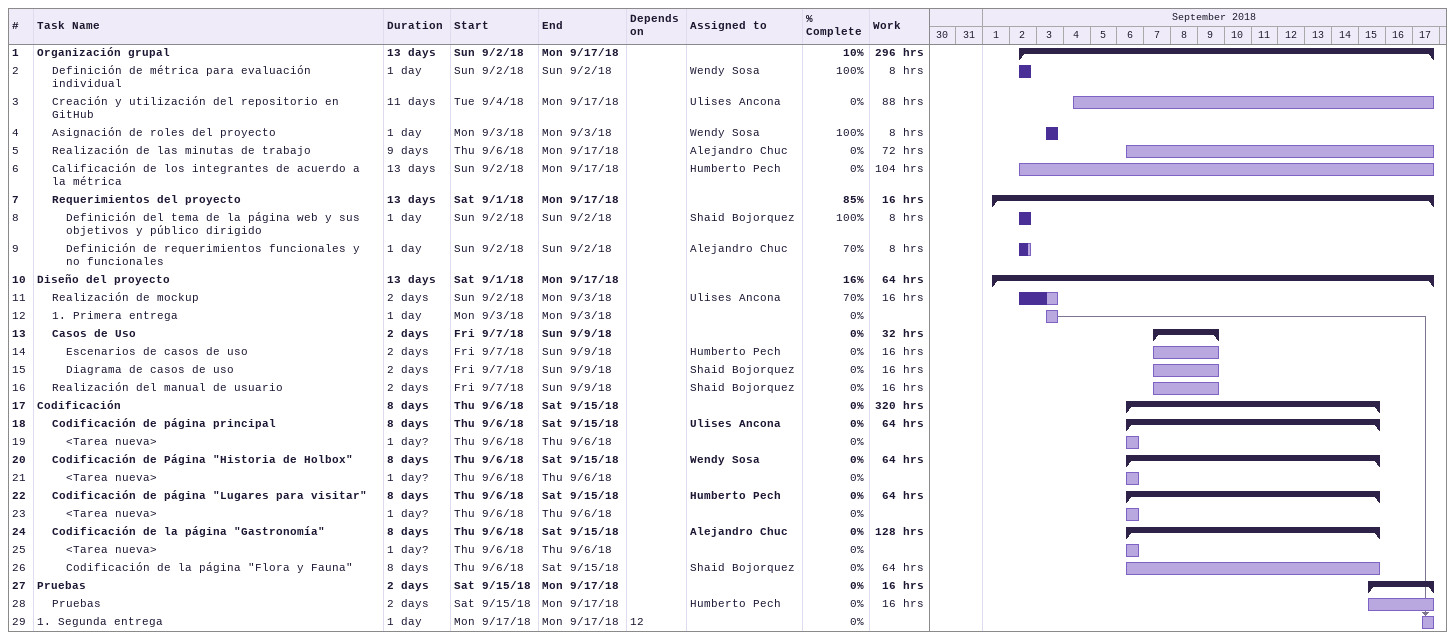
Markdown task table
| ID | Level | Task | Duration | Start | Finish | Predecessors | Resources | % complete | Work (h) |
|---|---|---|---|---|---|---|---|---|---|
| 1 | 1 | **Organización grupal** | 13d | 2018-09-02 | 2018-09-17 |  |  | 10 | 296 |
| 2 | 2 | Definición de métrica para evaluación individual | 1d | 2018-09-02 | 2018-09-02 |  | Wendy Sosa | 100 | 8 |
| 3 | 2 | Creación y utilización del repositorio en GitHub | 11d | 2018-09-04 | 2018-09-17 |  | Ulises Ancona | 0 | 88 |
| 4 | 2 | Asignación de roles del proyecto | 1d | 2018-09-03 | 2018-09-03 |  | Wendy Sosa | 100 | 8 |
| 5 | 2 | Realización de las minutas de trabajo | 9d | 2018-09-06 | 2018-09-17 |  | Alejandro Chuc | 0 | 72 |
| 6 | 2 | Calificación de los integrantes de acuerdo a la métrica | 13d | 2018-09-02 | 2018-09-17 |  | Humberto Pech | 0 | 104 |
| 7 | 2 | **Requerimientos del proyecto** | 13d | 2018-09-01 | 2018-09-17 |  |  | 85 | 16 |
| 8 | 3 | Definición del tema de la página web y sus objetivos y público dirigido | 1d | 2018-09-02 | 2018-09-02 |  | Shaid Bojorquez | 100 | 8 |
| 9 | 3 | Definición de requerimientos funcionales y no funcionales | 1d | 2018-09-02 | 2018-09-02 |  | Alejandro Chuc | 70 | 8 |
| 10 | 1 | **Diseño del proyecto** | 13d | 2018-09-01 | 2018-09-17 |  |  | 16 | 64 |
| 11 | 2 | Realización de mockup | 2d | 2018-09-02 | 2018-09-03 |  | Ulises Ancona | 70 | 16 |
| 12 | 2 | 1. Primera entrega | 1d | 2018-09-03 | 2018-09-03 |  |  | 0 |  |
| 13 | 2 | **Casos de Uso** | 2d | 2018-09-07 | 2018-09-09 |  |  | 0 | 32 |
| 14 | 3 | Escenarios de casos de uso | 2d | 2018-09-07 | 2018-09-09 |  | Humberto Pech | 0 | 16 |
| 15 | 3 | Diagrama de casos de uso | 2d | 2018-09-07 | 2018-09-09 |  | Shaid Bojorquez | 0 | 16 |
| 16 | 2 | Realización del manual de usuario | 2d | 2018-09-07 | 2018-09-09 |  | Shaid Bojorquez | 0 | 16 |
| 17 | 1 | **Codificación** | 8d | 2018-09-06 | 2018-09-15 |  |  | 0 | 320 |
| 18 | 2 | **Codificación de página principal** | 8d | 2018-09-06 | 2018-09-15 |  | Ulises Ancona | 0 | 64 |
| 19 | 3 | <Tarea nueva> | 1d? | 2018-09-06 | 2018-09-06 |  |  | 0 |  |
| 20 | 2 | **Codificación de Página "Historia de Holbox"** | 8d | 2018-09-06 | 2018-09-15 |  | Wendy Sosa | 0 | 64 |
| 21 | 3 | <Tarea nueva> | 1d? | 2018-09-06 | 2018-09-06 |  |  | 0 |  |
| 22 | 2 | **Codificación de página "Lugares para visitar"** | 8d | 2018-09-06 | 2018-09-15 |  | Humberto Pech | 0 | 64 |
| 23 | 3 | <Tarea nueva> | 1d? | 2018-09-06 | 2018-09-06 |  |  | 0 |  |
| 24 | 2 | **Codificación de la página "Gastronomía"** | 8d | 2018-09-06 | 2018-09-15 |  | Alejandro Chuc | 0 | 128 |
| 25 | 3 | <Tarea nueva> | 1d? | 2018-09-06 | 2018-09-06 |  |  | 0 |  |
| 26 | 3 | Codificación de la página "Flora y Fauna" | 8d | 2018-09-06 | 2018-09-15 |  | Shaid Bojorquez | 0 | 64 |
| 27 | 1 | **Pruebas** | 2d | 2018-09-15 | 2018-09-17 |  |  | 0 | 16 |
| 28 | 2 | Pruebas | 2d | 2018-09-15 | 2018-09-17 |  | Humberto Pech | 0 | 16 |
| 29 | 1 | 1. Segunda entrega | 1d | 2018-09-17 | 2018-09-17 | 12 |  | 0 |  |
